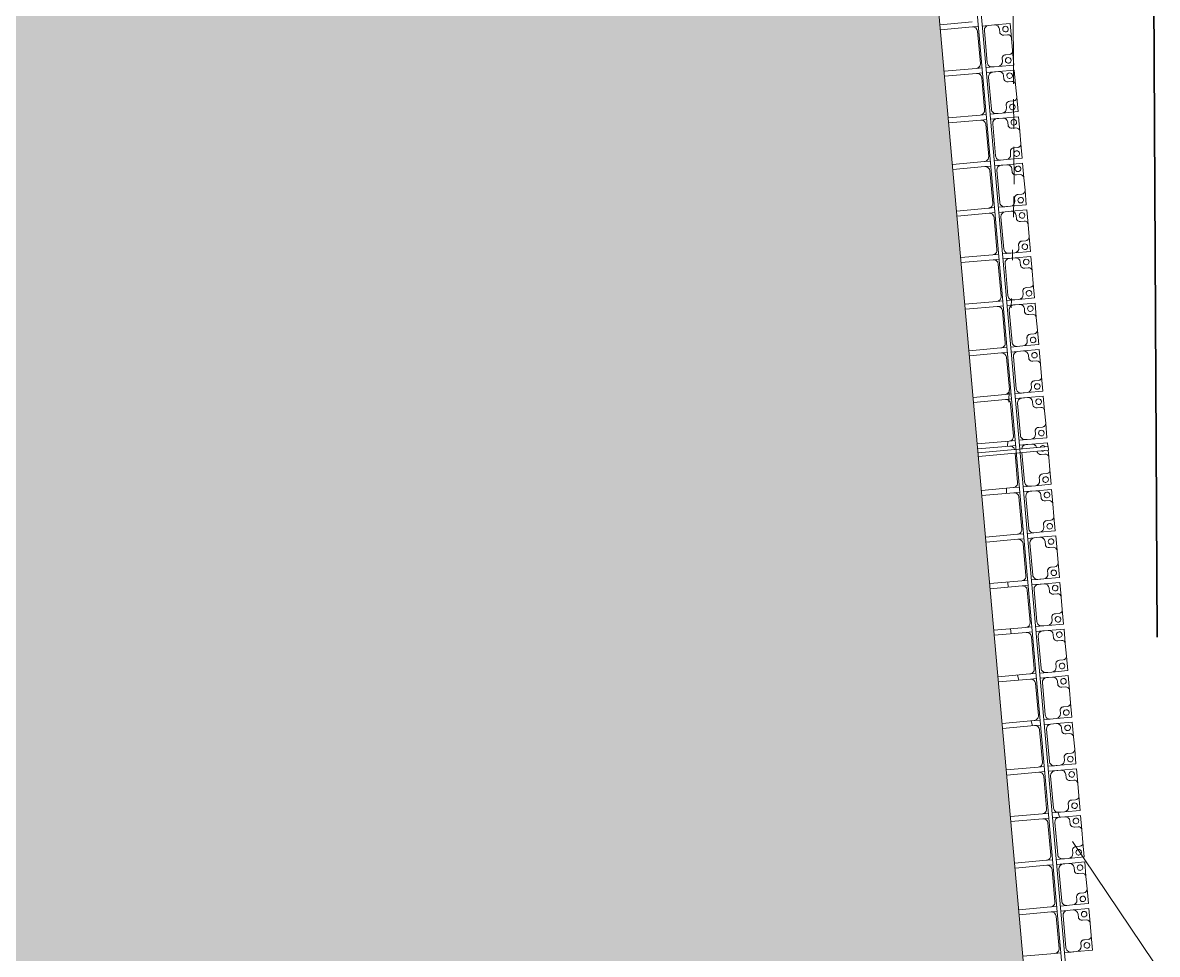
# Model space of a CAD drawing. Header units: millimetres. Extents: x -861324 to 439029, y -308065 to 694685.
# Drawn here: x -29565 to -17433, y 142086 to 152047 of the extents above; entities that cross this region are included whole.
import ezdxf

# ---------------------------------------------------------------- set-up
doc = ezdxf.new("R2010")
doc.units = ezdxf.units.MM
for name, color, linetype, lineweight in [('A-DETL-GENF', 92, 'Continuous', 9), ('A-DETL-THIN', 151, 'Continuous', 9), ('A-GENM', 13, 'Continuous', 9), ('C-TOPO-MAJR', 7, 'Continuous', 35), ('C-TOPO-MINR', 7, 'Continuous', 9), ('S-BEAM', 12, 'Continuous', 9)]:
    doc.layers.add(name, color=color, linetype=linetype, lineweight=lineweight)

# ---------------------------------------------------------------- blocks, each defined once
blk = doc.blocks.new('Dầm C52 - Dầm C52-21055-BỐ TRÍ BÈ PIN HỒ BẢN MÒNG')
at = {"layer": 'S-BEAM', "color": 7}
for p, q in [((-63556, 20), (63556, 20)), ((63556, -20), (-63556, -20))]:
    blk.add_line(p, q, dxfattribs=at)
blk = doc.blocks.new('Dầm C52 - Hộp 40x60-15957-BỐ TRÍ BÈ PIN HỒ BẢN MÒNG')
at = {"layer": 'S-BEAM', "color": 7}
for p, q in [((36408, 20), (37160, 20)), ((37160, 20), (37160, -20)), ((37160, -20), (36408, -20))]:
    blk.add_line(p, q, dxfattribs=at)
blk = doc.blocks.new('Dai phaodi lai - DẢI PHAO ĐI LẠI-21666-BỐ TRÍ BÈ PIN HỒ BẢN MÒNG')
at = {"layer": 'A-GENM', "color": 9}
for p, q in [((17777, 748), (17933, 748)), ((17777, 579), (17777, 748)), ((17777, 748), (17777, 579)), ((17933, 748), (17777, 748)), ((18067, 748), (18223, 748)), ((18223, 748), (18067, 748)), ((18223, 748), (18223, 579)), ((18223, 579), (18223, 748)), ((18277, 748), (18433, 748)), ((18277, 579), (18277, 748)), ((18277, 748), (18277, 579)), ((18433, 748), (18277, 748)), ((18567, 748), (18723, 748)), ((18723, 748), (18567, 748)), ((18723, 748), (18723, 579)), ((18723, 579), (18723, 748)), ((18777, 748), (18933, 748)), ((18777, 579), (18777, 748)), ((18777, 748), (18777, 579)), ((18933, 748), (18777, 748)), ((19067, 748), (19223, 748)), ((19223, 748), (19067, 748)), ((19223, 748), (19223, 579)), ((19223, 579), (19223, 748)), ((19277, 748), (19433, 748)), ((19277, 579), (19277, 748)), ((19277, 748), (19277, 579)), ((19433, 748), (19277, 748)), ((19567, 748), (19723, 748)), ((19723, 748), (19567, 748)), ((19723, 748), (19723, 579)), ((19723, 579), (19723, 748)), ((19777, 748), (19933, 748)), ((19777, 579), (19777, 748)), ((19777, 748), (19777, 579)), ((19933, 748), (19777, 748)), ((20067, 748), (20223, 748)), ((20223, 748), (20067, 748)), ((20223, 748), (20223, 579)), ((20223, 579), (20223, 748)), ((20277, 748), (20433, 748)), ((20277, 579), (20277, 748)), ((20277, 748), (20277, 579)), ((20433, 748), (20277, 748)), ((20567, 748), (20723, 748)), ((20723, 748), (20567, 748)), ((20723, 748), (20723, 579)), ((20723, 579), (20723, 748)), ((20777, 748), (20933, 748)), ((20777, 579), (20777, 748)), ((20777, 748), (20777, 579)), ((20933, 748), (20777, 748)), ((21067, 748), (21223, 748)), ((21223, 748), (21067, 748)), ((21223, 748), (21223, 579)), ((21223, 579), (21223, 748)), ((21277, 748), (21433, 748)), ((21277, 579), (21277, 748)), ((21277, 748), (21277, 579)), ((21433, 748), (21277, 748)), ((21567, 748), (21723, 748)), ((21723, 748), (21567, 748)), ((21723, 748), (21723, 579)), ((21723, 579), (21723, 748)), ((21777, 748), (21933, 748)), ((21777, 579), (21777, 748)), ((21777, 748), (21777, 579)), ((21933, 748), (21777, 748)), ((22067, 748), (22223, 748)), ((22223, 748), (22067, 748)), ((22223, 748), (22223, 579)), ((22223, 579), (22223, 748)), ((22277, 748), (22318, 748)), ((22277, 579), (22277, 748)), ((22277, 748), (22277, 579)), ((22318, 748), (22277, 748)), ((22358, 748), (22433, 748)), ((22433, 748), (22358, 748)), ((22567, 748), (22723, 748)), ((22723, 748), (22567, 748)), ((22723, 748), (22723, 579)), ((22723, 579), (22723, 748)), ((22777, 748), (22933, 748)), ((22777, 579), (22777, 748)), ((22777, 748), (22777, 579)), ((22933, 748), (22777, 748)), ((23067, 748), (23223, 748)), ((23223, 748), (23067, 748)), ((23223, 748), (23223, 579)), ((23223, 579), (23223, 748)), ((23277, 748), (23433, 748)), ((23277, 579), (23277, 748)), ((23277, 748), (23277, 579)), ((23433, 748), (23277, 748)), ((23567, 748), (23723, 748)), ((23723, 748), (23567, 748)), ((23723, 748), (23723, 579)), ((23723, 579), (23723, 748)), ((23777, 748), (23928, 748)), ((23777, 579), (23777, 748)), ((23777, 748), (23777, 579)), ((23928, 748), (23777, 748)), ((24067, 748), (24223, 748)), ((24223, 748), (24067, 748)), ((24223, 748), (24223, 579)), ((24223, 579), (24223, 748)), ((24277, 748), (24433, 748)), ((24277, 579), (24277, 748)), ((24277, 748), (24277, 579)), ((24433, 748), (24277, 748)), ((24567, 748), (24723, 748)), ((24723, 748), (24567, 748)), ((24723, 748), (24723, 579)), ((24723, 579), (24723, 748)), ((24777, 748), (24933, 748)), ((24777, 579), (24777, 748)), ((24777, 748), (24777, 579)), ((24933, 748), (24777, 748)), ((25067, 748), (25223, 748)), ((25223, 748), (25067, 748)), ((25223, 748), (25223, 579)), ((25223, 579), (25223, 748)), ((25277, 748), (25433, 748)), ((25277, 579), (25277, 748)), ((25277, 748), (25277, 579)), ((25433, 748), (25277, 748)), ((25567, 748), (25723, 748)), ((25723, 748), (25567, 748)), ((25723, 748), (25723, 579)), ((25723, 579), (25723, 748)), ((25777, 748), (25933, 748)), ((25777, 579), (25777, 748)), ((25777, 748), (25777, 579)), ((25933, 748), (25777, 748)), ((26067, 748), (26223, 748)), ((26223, 748), (26067, 748)), ((26223, 748), (26223, 579)), ((26223, 579), (26223, 748)), ((26277, 748), (26433, 748)), ((26277, 579), (26277, 748)), ((26277, 748), (26277, 579)), ((26433, 748), (26277, 748)), ((26567, 748), (26723, 748)), ((26723, 748), (26567, 748)), ((26723, 748), (26723, 579)), ((26723, 579), (26723, 748)), ((26777, 748), (26933, 748)), ((26777, 579), (26777, 748)), ((26777, 748), (26777, 579)), ((26933, 748), (26777, 748)), ((27067, 748), (27223, 748)), ((27223, 748), (27067, 748)), ((27223, 748), (27223, 579)), ((27223, 579), (27223, 748)), ((27277, 748), (27433, 748)), ((27277, 579), (27277, 748)), ((27277, 748), (27277, 579)), ((27433, 748), (27277, 748)), ((27567, 748), (27723, 748)), ((27723, 748), (27567, 748)), ((27723, 748), (27723, 579)), ((27723, 579), (27723, 748)), ((17827, 629), (17864, 629)), ((17864, 629), (17827, 629)), ((17827, 629), (17864, 629)), ((17895, 671), (17895, 710)), ((17895, 710), (17895, 671)), ((17895, 671), (17895, 710)), ((18136, 629), (18173, 629)), ((18173, 629), (18136, 629)), ((18136, 629), (18173, 629)), ((18327, 629), (18364, 629)), ((18364, 629), (18327, 629)), ((18327, 629), (18364, 629)), ((18395, 671), (18395, 710)), ((18395, 710), (18395, 671)), ((18395, 671), (18395, 710)), ((18636, 629), (18673, 629)), ((18673, 629), (18636, 629)), ((18636, 629), (18673, 629)), ((18827, 629), (18864, 629)), ((18864, 629), (18827, 629)), ((18827, 629), (18864, 629)), ((18895, 671), (18895, 710)), ((18895, 710), (18895, 671)), ((18895, 671), (18895, 710)), ((19136, 629), (19173, 629)), ((19173, 629), (19136, 629)), ((19136, 629), (19173, 629)), ((19327, 629), (19364, 629)), ((19364, 629), (19327, 629)), ((19327, 629), (19364, 629)), ((19395, 671), (19395, 710)), ((19395, 710), (19395, 671)), ((19395, 671), (19395, 710)), ((19636, 629), (19673, 629)), ((19673, 629), (19636, 629)), ((19636, 629), (19673, 629)), ((19827, 629), (19864, 629)), ((19864, 629), (19827, 629)), ((19827, 629), (19864, 629)), ((19895, 671), (19895, 710)), ((19895, 710), (19895, 671)), ((19895, 671), (19895, 710)), ((20136, 629), (20173, 629)), ((20173, 629), (20136, 629)), ((20136, 629), (20173, 629)), ((20327, 629), (20364, 629)), ((20364, 629), (20327, 629)), ((20327, 629), (20364, 629)), ((20395, 671), (20395, 710)), ((20395, 710), (20395, 671)), ((20395, 671), (20395, 710)), ((20636, 629), (20673, 629)), ((20673, 629), (20636, 629)), ((20636, 629), (20673, 629)), ((20827, 629), (20864, 629)), ((20864, 629), (20827, 629)), ((20827, 629), (20864, 629)), ((20895, 671), (20895, 710)), ((20895, 710), (20895, 671)), ((20895, 671), (20895, 710)), ((21136, 629), (21173, 629)), ((21173, 629), (21136, 629)), ((21136, 629), (21173, 629)), ((21327, 629), (21364, 629)), ((21364, 629), (21327, 629)), ((21327, 629), (21364, 629)), ((21395, 671), (21395, 710)), ((21395, 710), (21395, 671)), ((21395, 671), (21395, 710)), ((21636, 629), (21673, 629)), ((21673, 629), (21636, 629)), ((21636, 629), (21673, 629)), ((21827, 629), (21864, 629)), ((21864, 629), (21827, 629)), ((21827, 629), (21864, 629)), ((21895, 671), (21895, 710)), ((21895, 710), (21895, 671)), ((21895, 671), (21895, 710)), ((22136, 629), (22173, 629)), ((22173, 629), (22136, 629)), ((22136, 629), (22173, 629)), ((22395, 671), (22395, 710)), ((22395, 710), (22395, 671)), ((22395, 671), (22395, 710)), ((22636, 629), (22673, 629)), ((22673, 629), (22636, 629)), ((22636, 629), (22673, 629)), ((22827, 629), (22864, 629)), ((22864, 629), (22827, 629)), ((22827, 629), (22864, 629)), ((22895, 671), (22895, 710)), ((22895, 710), (22895, 671)), ((22895, 671), (22895, 710)), ((23136, 629), (23173, 629)), ((23173, 629), (23136, 629)), ((23136, 629), (23173, 629)), ((23327, 629), (23364, 629)), ((23364, 629), (23327, 629)), ((23327, 629), (23364, 629)), ((23395, 671), (23395, 710)), ((23395, 710), (23395, 671)), ((23395, 671), (23395, 710)), ((23636, 629), (23673, 629)), ((23673, 629), (23636, 629)), ((23636, 629), (23673, 629)), ((23827, 629), (23864, 629)), ((23864, 629), (23827, 629)), ((23827, 629), (23864, 629)), ((23895, 671), (23895, 710)), ((23895, 710), (23895, 671)), ((23895, 671), (23895, 710)), ((24136, 629), (24173, 629)), ((24173, 629), (24136, 629)), ((24136, 629), (24173, 629)), ((24327, 629), (24364, 629)), ((24364, 629), (24327, 629)), ((24327, 629), (24364, 629)), ((24395, 671), (24395, 710)), ((24395, 710), (24395, 671)), ((24395, 671), (24395, 710)), ((24636, 629), (24673, 629)), ((24673, 629), (24636, 629)), ((24636, 629), (24673, 629)), ((24827, 629), (24864, 629)), ((24864, 629), (24827, 629)), ((24827, 629), (24864, 629)), ((24895, 671), (24895, 710)), ((24895, 710), (24895, 671)), ((24895, 671), (24895, 710)), ((25136, 629), (25173, 629)), ((25173, 629), (25136, 629)), ((25136, 629), (25173, 629)), ((25327, 629), (25364, 629)), ((25364, 629), (25327, 629)), ((25327, 629), (25364, 629)), ((25395, 671), (25395, 710)), ((25395, 710), (25395, 671)), ((25395, 671), (25395, 710)), ((25636, 629), (25673, 629)), ((25673, 629), (25636, 629)), ((25636, 629), (25673, 629)), ((25827, 629), (25864, 629)), ((25864, 629), (25827, 629)), ((25827, 629), (25864, 629)), ((25895, 671), (25895, 710)), ((25895, 710), (25895, 671)), ((25895, 671), (25895, 710)), ((26136, 629), (26173, 629)), ((26173, 629), (26136, 629)), ((26136, 629), (26173, 629)), ((26327, 629), (26364, 629)), ((26364, 629), (26327, 629)), ((26327, 629), (26364, 629)), ((26395, 671), (26395, 710)), ((26395, 710), (26395, 671)), ((26395, 671), (26395, 710)), ((26636, 629), (26673, 629)), ((26673, 629), (26636, 629)), ((26636, 629), (26673, 629)), ((26827, 629), (26864, 629)), ((26864, 629), (26827, 629)), ((26827, 629), (26864, 629)), ((26895, 671), (26895, 710)), ((26895, 710), (26895, 671)), ((26895, 671), (26895, 710)), ((27136, 629), (27173, 629)), ((27173, 629), (27136, 629)), ((27136, 629), (27173, 629)), ((27327, 629), (27364, 629)), ((27364, 629), (27327, 629)), ((27327, 629), (27364, 629)), ((27395, 671), (27395, 710)), ((27395, 710), (27395, 671)), ((27395, 671), (27395, 710)), ((27636, 629), (27673, 629)), ((27673, 629), (27636, 629)), ((27636, 629), (27673, 629)), ((17777, 448), (17777, 579)), ((18223, 579), (18223, 448)), ((18277, 448), (18277, 579)), ((18723, 579), (18723, 448)), ((18777, 448), (18777, 579)), ((19223, 579), (19223, 448)), ((19277, 448), (19277, 579)), ((19723, 579), (19723, 448)), ((19777, 448), (19777, 579)), ((20223, 579), (20223, 448)), ((20277, 448), (20277, 579)), ((20723, 579), (20723, 448)), ((20777, 448), (20777, 579)), ((21223, 579), (21223, 448)), ((21277, 448), (21277, 579)), ((21723, 579), (21723, 448)), ((21777, 448), (21777, 579)), ((22223, 579), (22223, 448)), ((22277, 448), (22277, 579)), ((22723, 579), (22723, 448)), ((22777, 448), (22777, 579)), ((23223, 579), (23223, 448)), ((23277, 448), (23277, 579)), ((23723, 579), (23723, 448)), ((23777, 448), (23777, 579)), ((24223, 579), (24223, 448)), ((24277, 448), (24277, 579)), ((24723, 579), (24723, 448)), ((24777, 448), (24777, 579)), ((25223, 579), (25223, 448)), ((25277, 448), (25277, 579)), ((25723, 579), (25723, 448)), ((25777, 448), (25777, 579)), ((26223, 579), (26223, 448)), ((26277, 448), (26277, 579)), ((26723, 579), (26723, 448)), ((26777, 448), (26777, 579)), ((27223, 579), (27223, 448)), ((27277, 448), (27277, 579)), ((27723, 579), (27723, 448)), ((17777, 343), (17777, 408)), ((18223, 408), (18223, 343)), ((18277, 343), (18277, 408)), ((18723, 408), (18723, 343)), ((18777, 343), (18777, 408)), ((19223, 408), (19223, 343)), ((19277, 343), (19277, 408)), ((19723, 408), (19723, 343)), ((19777, 343), (19777, 408)), ((20223, 408), (20223, 343)), ((20277, 343), (20277, 408)), ((20723, 408), (20723, 343)), ((20777, 343), (20777, 408)), ((21223, 408), (21223, 343)), ((21277, 343), (21277, 408)), ((21723, 408), (21723, 343)), ((21777, 343), (21777, 408)), ((22223, 408), (22223, 343)), ((22277, 343), (22277, 408)), ((22723, 408), (22723, 343)), ((22777, 343), (22777, 408)), ((23223, 408), (23223, 343)), ((23277, 343), (23277, 408)), ((23723, 408), (23723, 343)), ((23777, 343), (23777, 408)), ((24223, 408), (24223, 343)), ((24277, 343), (24277, 408)), ((24723, 408), (24723, 343)), ((24777, 343), (24777, 408)), ((25223, 408), (25223, 343)), ((25277, 343), (25277, 408)), ((25723, 408), (25723, 343)), ((25777, 343), (25777, 408)), ((26223, 408), (26223, 343)), ((26277, 343), (26277, 408)), ((26723, 408), (26723, 343)), ((26777, 343), (26777, 408)), ((27223, 408), (27223, 343)), ((27277, 343), (27277, 408)), ((27723, 408), (27723, 343))]:
    blk.add_line(p, q, dxfattribs=at)
at = {"layer": 'A-GENM', "color": 7}
for p, q in [((18067, 748), (17933, 748)), ((18567, 748), (18433, 748)), ((19067, 748), (18933, 748)), ((19567, 748), (19433, 748)), ((20067, 748), (19933, 748)), ((20567, 748), (20433, 748)), ((21067, 748), (20933, 748)), ((21567, 748), (21433, 748)), ((22067, 748), (21933, 748)), ((22567, 748), (22433, 748)), ((23067, 748), (22933, 748)), ((23567, 748), (23433, 748)), ((24067, 748), (23933, 748)), ((24567, 748), (24433, 748)), ((25067, 748), (24933, 748)), ((25567, 748), (25433, 748)), ((26067, 748), (25933, 748)), ((26567, 748), (26433, 748)), ((27067, 748), (26933, 748)), ((27567, 748), (27433, 748)), ((17864, 629), (17827, 629)), ((17895, 710), (17895, 671)), ((18105, 671), (18105, 710)), ((18173, 629), (18136, 629)), ((18364, 629), (18327, 629)), ((18395, 710), (18395, 671)), ((18605, 671), (18605, 710)), ((18673, 629), (18636, 629)), ((18864, 629), (18827, 629)), ((18895, 710), (18895, 671)), ((19105, 671), (19105, 710)), ((19173, 629), (19136, 629)), ((19364, 629), (19327, 629)), ((19395, 710), (19395, 671)), ((19605, 671), (19605, 710)), ((19673, 629), (19636, 629)), ((19864, 629), (19827, 629)), ((19895, 710), (19895, 671)), ((20105, 671), (20105, 710)), ((20173, 629), (20136, 629)), ((20364, 629), (20327, 629)), ((20395, 710), (20395, 671)), ((20605, 671), (20605, 710)), ((20673, 629), (20636, 629)), ((20864, 629), (20827, 629)), ((20895, 710), (20895, 671)), ((21105, 671), (21105, 710)), ((21173, 629), (21136, 629)), ((21364, 629), (21327, 629)), ((21395, 710), (21395, 671)), ((21605, 671), (21605, 710)), ((21673, 629), (21636, 629)), ((21864, 629), (21827, 629)), ((21895, 710), (21895, 671)), ((22105, 671), (22105, 710)), ((22173, 629), (22136, 629)), ((22395, 710), (22395, 671)), ((22605, 671), (22605, 710)), ((22673, 629), (22636, 629)), ((22864, 629), (22827, 629)), ((22895, 710), (22895, 671)), ((23105, 671), (23105, 710)), ((23173, 629), (23136, 629)), ((23364, 629), (23327, 629)), ((23395, 710), (23395, 671)), ((23605, 671), (23605, 710)), ((23673, 629), (23636, 629)), ((23864, 629), (23827, 629)), ((23895, 710), (23895, 671)), ((24105, 671), (24105, 710)), ((24173, 629), (24136, 629)), ((24364, 629), (24327, 629)), ((24395, 710), (24395, 671)), ((24605, 671), (24605, 710)), ((24673, 629), (24636, 629)), ((24864, 629), (24827, 629)), ((24895, 710), (24895, 671)), ((25105, 671), (25105, 710)), ((25173, 629), (25136, 629)), ((25364, 629), (25327, 629)), ((25395, 710), (25395, 671)), ((25605, 671), (25605, 710)), ((25673, 629), (25636, 629)), ((25864, 629), (25827, 629)), ((25895, 710), (25895, 671)), ((26105, 671), (26105, 710)), ((26173, 629), (26136, 629)), ((26364, 629), (26327, 629)), ((26395, 710), (26395, 671)), ((26605, 671), (26605, 710)), ((26673, 629), (26636, 629)), ((26864, 629), (26827, 629)), ((26895, 710), (26895, 671)), ((27105, 671), (27105, 710)), ((27173, 629), (27136, 629)), ((27364, 629), (27327, 629)), ((27395, 710), (27395, 671)), ((27605, 671), (27605, 710)), ((27673, 629), (27636, 629)), ((17777, 579), (17777, 517)), ((17777, 448), (17777, 517)), ((18223, 517), (18223, 579)), ((18223, 517), (18223, 448)), ((18277, 579), (18277, 517)), ((18277, 448), (18277, 517)), ((18723, 517), (18723, 579)), ((18723, 517), (18723, 448)), ((18777, 579), (18777, 517)), ((18777, 448), (18777, 517)), ((19223, 517), (19223, 579)), ((19223, 517), (19223, 448)), ((19277, 579), (19277, 517)), ((19277, 448), (19277, 517)), ((19723, 517), (19723, 579)), ((19723, 517), (19723, 448)), ((19777, 579), (19777, 517)), ((19777, 448), (19777, 517)), ((20223, 517), (20223, 579)), ((20223, 517), (20223, 448)), ((20277, 579), (20277, 517)), ((20277, 448), (20277, 517)), ((20723, 517), (20723, 579)), ((20723, 517), (20723, 448)), ((20777, 579), (20777, 517)), ((20777, 448), (20777, 517)), ((21223, 517), (21223, 579)), ((21223, 517), (21223, 448)), ((21277, 579), (21277, 517)), ((21277, 448), (21277, 517)), ((21723, 517), (21723, 579)), ((21723, 517), (21723, 448)), ((21777, 579), (21777, 517)), ((21777, 448), (21777, 517)), ((22223, 517), (22223, 579)), ((22223, 517), (22223, 448)), ((22277, 579), (22277, 517)), ((22277, 448), (22277, 517)), ((22723, 517), (22723, 579)), ((22723, 517), (22723, 448)), ((22777, 579), (22777, 517)), ((22777, 448), (22777, 517)), ((23223, 517), (23223, 579)), ((23223, 517), (23223, 448)), ((23277, 579), (23277, 517)), ((23277, 448), (23277, 517)), ((23723, 517), (23723, 579)), ((23723, 517), (23723, 448)), ((23777, 579), (23777, 517)), ((23777, 448), (23777, 517)), ((24223, 517), (24223, 579)), ((24223, 517), (24223, 448)), ((24277, 579), (24277, 517)), ((24277, 448), (24277, 517)), ((24723, 517), (24723, 579)), ((24723, 517), (24723, 448)), ((24777, 579), (24777, 517)), ((24777, 448), (24777, 517)), ((25223, 517), (25223, 579)), ((25223, 517), (25223, 448)), ((25277, 579), (25277, 517)), ((25277, 448), (25277, 517)), ((25723, 517), (25723, 579)), ((25723, 517), (25723, 448)), ((25777, 579), (25777, 517)), ((25777, 448), (25777, 517)), ((26223, 517), (26223, 579)), ((26223, 517), (26223, 448)), ((26277, 579), (26277, 517)), ((26277, 448), (26277, 517)), ((26723, 517), (26723, 579)), ((26723, 517), (26723, 448)), ((26777, 579), (26777, 517)), ((26777, 448), (26777, 517)), ((27223, 517), (27223, 579)), ((27223, 517), (27223, 448)), ((27277, 579), (27277, 517)), ((27277, 448), (27277, 517)), ((27723, 517), (27723, 579)), ((27723, 517), (27723, 448)), ((17777, 343), (17777, 408)), ((17827, 467), (18173, 467)), ((18173, 393), (17827, 393)), ((18223, 408), (18223, 343)), ((18277, 343), (18277, 408)), ((18327, 467), (18673, 467)), ((18673, 393), (18327, 393)), ((18723, 408), (18723, 343)), ((18777, 343), (18777, 408)), ((18827, 467), (19173, 467)), ((19173, 393), (18827, 393)), ((19223, 408), (19223, 343)), ((19277, 343), (19277, 408)), ((19327, 467), (19673, 467)), ((19673, 393), (19327, 393)), ((19723, 408), (19723, 343)), ((19777, 343), (19777, 408)), ((19827, 467), (20173, 467)), ((20173, 393), (19827, 393)), ((20223, 408), (20223, 343)), ((20277, 343), (20277, 408)), ((20327, 467), (20673, 467)), ((20673, 393), (20327, 393)), ((20723, 408), (20723, 343)), ((20777, 343), (20777, 408)), ((20827, 467), (21173, 467)), ((21173, 393), (20827, 393)), ((21223, 408), (21223, 343)), ((21277, 343), (21277, 408)), ((21327, 467), (21673, 467)), ((21673, 393), (21327, 393)), ((21723, 408), (21723, 343)), ((21777, 343), (21777, 408)), ((21827, 467), (22173, 467)), ((22173, 393), (21827, 393)), ((22223, 408), (22223, 343)), ((22277, 343), (22277, 408)), ((22358, 467), (22673, 467)), ((22673, 393), (22358, 393)), ((22723, 408), (22723, 343)), ((22777, 343), (22777, 408)), ((22827, 467), (23173, 467)), ((23173, 393), (22827, 393)), ((23223, 408), (23223, 343)), ((23277, 343), (23277, 408)), ((23327, 467), (23673, 467)), ((23673, 393), (23327, 393)), ((23723, 408), (23723, 343)), ((23777, 343), (23777, 408)), ((23827, 467), (24173, 467)), ((24173, 393), (23827, 393)), ((24223, 408), (24223, 343)), ((24277, 343), (24277, 408)), ((24327, 467), (24673, 467)), ((24673, 393), (24327, 393)), ((24723, 408), (24723, 343)), ((24777, 343), (24777, 408)), ((24827, 467), (25173, 467)), ((25173, 393), (24827, 393)), ((25223, 408), (25223, 343)), ((25277, 343), (25277, 408)), ((25327, 467), (25673, 467)), ((25673, 393), (25327, 393)), ((25723, 408), (25723, 343)), ((25777, 343), (25777, 408)), ((25827, 467), (26173, 467)), ((26173, 393), (25827, 393)), ((26223, 408), (26223, 343)), ((26277, 343), (26277, 408)), ((26327, 467), (26673, 467)), ((26673, 393), (26327, 393)), ((26723, 408), (26723, 343)), ((26777, 343), (26777, 408)), ((26827, 467), (27173, 467)), ((27173, 393), (26827, 393)), ((27223, 408), (27223, 343)), ((27277, 343), (27277, 408)), ((27327, 467), (27673, 467)), ((27673, 393), (27327, 393)), ((27723, 408), (27723, 343)), ((17723, 0), (17723, 343)), ((17777, 343), (17777, 0)), ((18223, 0), (18223, 343)), ((18277, 343), (18277, 0)), ((18723, 0), (18723, 343)), ((18777, 343), (18777, 0)), ((19223, 0), (19223, 343)), ((19277, 343), (19277, 0)), ((19723, 0), (19723, 343)), ((19777, 343), (19777, 0)), ((20223, 0), (20223, 343)), ((20277, 343), (20277, 0)), ((20723, 0), (20723, 343)), ((20777, 343), (20777, 0)), ((21223, 0), (21223, 343)), ((21277, 343), (21277, 0)), ((21723, 0), (21723, 343)), ((21777, 343), (21777, 0)), ((22223, 0), (22223, 343)), ((22277, 343), (22277, 0)), ((22723, 0), (22723, 343)), ((22777, 343), (22777, 0)), ((23223, 0), (23223, 343)), ((23277, 343), (23277, 0)), ((23723, 0), (23723, 343)), ((23777, 343), (23777, 0)), ((24223, 0), (24223, 343)), ((24277, 343), (24277, 0)), ((24723, 0), (24723, 343)), ((24777, 343), (24777, 0)), ((25223, 0), (25223, 343)), ((25277, 343), (25277, 0)), ((25723, 0), (25723, 343)), ((25777, 343), (25777, 0)), ((26223, 0), (26223, 343)), ((26277, 343), (26277, 0)), ((26723, 0), (26723, 343)), ((26777, 343), (26777, 0)), ((27223, 0), (27223, 343)), ((27277, 343), (27277, 0)), ((27723, 0), (27723, 343))]:
    blk.add_line(p, q, dxfattribs=at)
for centre, radius, start, end in [((17933, 710), 38, 90, 180), ((18067, 710), 38, 360, 90), ((18433, 710), 38, 90, 180), ((18567, 710), 38, 360, 90), ((18933, 710), 38, 90, 180), ((19067, 710), 38, 360, 90), ((19433, 710), 38, 90, 180), ((19567, 710), 38, 360, 90), ((19933, 710), 38, 90, 180), ((20067, 710), 38, 360, 90), ((20433, 710), 38, 90, 180), ((20567, 710), 38, 360, 90), ((20933, 710), 38, 90, 180), ((21067, 710), 38, 360, 90), ((21433, 710), 38, 90, 180), ((21567, 710), 38, 360, 90), ((21933, 710), 38, 90, 180), ((22067, 710), 38, 360, 90), ((22433, 710), 38, 90, 180), ((22567, 710), 38, 360, 90), ((22933, 710), 38, 90, 180), ((23067, 710), 38, 360, 90), ((23433, 710), 38, 90, 180), ((23567, 710), 38, 360, 90), ((23933, 710), 38, 90, 180), ((24067, 710), 38, 360, 90), ((24433, 710), 38, 90, 180), ((24567, 710), 38, 360, 90), ((24933, 710), 38, 90, 180), ((25067, 710), 38, 360, 90), ((25433, 710), 38, 90, 180), ((25567, 710), 38, 360, 90), ((25933, 710), 38, 90, 180), ((26067, 710), 38, 360, 90), ((26433, 710), 38, 90, 180), ((26567, 710), 38, 360, 90), ((26933, 710), 38, 90, 180), ((27067, 710), 38, 360, 90), ((27433, 710), 38, 90, 180), ((27567, 710), 38, 360, 90), ((17827, 579), 50, 90, 180), ((17855, 668), 40, 283.1885, 3.5081), ((18145, 668), 40, 176.4919, 256.8115), ((18173, 579), 50, 0, 90), ((18327, 579), 50, 90, 180), ((18355, 668), 40, 283.1885, 3.5081), ((18645, 668), 40, 176.4919, 256.8115), ((18673, 579), 50, 0, 90), ((18827, 579), 50, 90, 180), ((18855, 668), 40, 283.1885, 3.5081), ((19145, 668), 40, 176.4919, 256.8115), ((19173, 579), 50, 0, 90), ((19327, 579), 50, 90, 180), ((19355, 668), 40, 283.1885, 3.5081), ((19645, 668), 40, 176.4919, 256.8115), ((19673, 579), 50, 0, 90), ((19827, 579), 50, 90, 180), ((19855, 668), 40, 283.1885, 3.5081), ((20145, 668), 40, 176.4919, 256.8115), ((20173, 579), 50, 0, 90), ((20327, 579), 50, 90, 180), ((20355, 668), 40, 283.1885, 3.5081), ((20645, 668), 40, 176.4919, 256.8115), ((20673, 579), 50, 0, 90), ((20827, 579), 50, 90, 180), ((20855, 668), 40, 283.1885, 3.5081), ((21145, 668), 40, 176.4919, 256.8115), ((21173, 579), 50, 0, 90), ((21327, 579), 50, 90, 180), ((21355, 668), 40, 283.1885, 3.5081), ((21645, 668), 40, 176.4919, 256.8115), ((21673, 579), 50, 0, 90), ((21827, 579), 50, 90, 180), ((21855, 668), 40, 283.1885, 3.5081), ((22145, 668), 40, 176.4919, 256.8115), ((22173, 579), 50, 0, 90), ((22327, 579), 50, 105, 180), ((22355, 668), 40, 283.1885, 3.5081), ((22645, 668), 40, 176.4919, 256.8115), ((22673, 579), 50, 0, 90), ((22827, 579), 50, 90, 180), ((22855, 668), 40, 283.1885, 3.5081), ((23145, 668), 40, 176.4919, 256.8115), ((23173, 579), 50, 0, 90), ((23327, 579), 50, 90, 180), ((23355, 668), 40, 283.1885, 3.5081), ((23645, 668), 40, 176.4919, 256.8115), ((23673, 579), 50, 0, 90), ((23827, 579), 50, 90, 180), ((23855, 668), 40, 283.1885, 3.5081), ((24145, 668), 40, 176.4919, 256.8115), ((24173, 579), 50, 0, 90), ((24327, 579), 50, 90, 180), ((24355, 668), 40, 283.1885, 3.5081), ((24645, 668), 40, 176.4919, 256.8115), ((24673, 579), 50, 0, 90), ((24827, 579), 50, 90, 180), ((24855, 668), 40, 283.1885, 3.5081), ((25145, 668), 40, 176.4919, 256.8115), ((25173, 579), 50, 0, 90), ((25327, 579), 50, 90, 180), ((25355, 668), 40, 283.1885, 3.5081), ((25645, 668), 40, 176.4919, 256.8115), ((25673, 579), 50, 0, 90), ((25827, 579), 50, 90, 180), ((25855, 668), 40, 283.1885, 3.5081), ((26145, 668), 40, 176.4919, 256.8115), ((26173, 579), 50, 0, 90), ((26327, 579), 50, 90, 180), ((26355, 668), 40, 283.1885, 3.5081), ((26645, 668), 40, 176.4919, 256.8115), ((26673, 579), 50, 0, 90), ((26827, 579), 50, 90, 180), ((26855, 668), 40, 283.1885, 3.5081), ((27145, 668), 40, 176.4919, 256.8115), ((27173, 579), 50, 0, 90), ((27327, 579), 50, 90, 180), ((27355, 668), 40, 283.1885, 3.5081), ((27645, 668), 40, 176.4919, 256.8115), ((27673, 579), 50, 0, 90), ((17827, 517), 50, 180, 270), ((18173, 517), 50, 270, 0), ((18327, 517), 50, 180, 270), ((18673, 517), 50, 270, 0), ((18827, 517), 50, 180, 270), ((19173, 517), 50, 270, 0), ((19327, 517), 50, 180, 270), ((19673, 517), 50, 270, 0), ((19827, 517), 50, 180, 270), ((20173, 517), 50, 270, 0), ((20327, 517), 50, 180, 270), ((20673, 517), 50, 270, 0), ((20827, 517), 50, 180, 270), ((21173, 517), 50, 270, 0), ((21327, 517), 50, 180, 270), ((21673, 517), 50, 270, 0), ((21827, 517), 50, 180, 270), ((22173, 517), 50, 270, 0), ((22327, 517), 50, 180, 255), ((22673, 517), 50, 270, 0), ((22827, 517), 50, 180, 270), ((23173, 517), 50, 270, 0), ((23327, 517), 50, 180, 270), ((23673, 517), 50, 270, 0), ((23827, 517), 50, 180, 270), ((24173, 517), 50, 270, 0), ((24327, 517), 50, 180, 270), ((24673, 517), 50, 270, 0), ((24827, 517), 50, 180, 270), ((25173, 517), 50, 270, 0), ((25327, 517), 50, 180, 270), ((25673, 517), 50, 270, 0), ((25827, 517), 50, 180, 270), ((26173, 517), 50, 270, 0), ((26327, 517), 50, 180, 270), ((26673, 517), 50, 270, 0), ((26827, 517), 50, 180, 270), ((27173, 517), 50, 270, 0), ((27327, 517), 50, 180, 270), ((27673, 517), 50, 270, 0), ((17827, 343), 50, 90, 180), ((18173, 343), 50, 360, 90), ((18327, 343), 50, 90, 180), ((18673, 343), 50, 360, 90), ((18827, 343), 50, 90, 180), ((19173, 343), 50, 360, 90), ((19327, 343), 50, 90, 180), ((19673, 343), 50, 360, 90), ((19827, 343), 50, 90, 180), ((20173, 343), 50, 360, 90), ((20327, 343), 50, 90, 180), ((20673, 343), 50, 360, 90), ((20827, 343), 50, 90, 180), ((21173, 343), 50, 360, 90), ((21327, 343), 50, 90, 180), ((21673, 343), 50, 360, 90), ((21827, 343), 50, 90, 180), ((22173, 343), 50, 360, 90), ((22327, 343), 50, 105, 180), ((22673, 343), 50, 360, 90), ((22827, 343), 50, 90, 180), ((23173, 343), 50, 360, 90), ((23327, 343), 50, 90, 180), ((23673, 343), 50, 360, 90), ((23827, 343), 50, 90, 180), ((24173, 343), 50, 360, 90), ((24327, 343), 50, 90, 180), ((24673, 343), 50, 360, 90), ((24827, 343), 50, 90, 180), ((25173, 343), 50, 360, 90), ((25327, 343), 50, 90, 180), ((25673, 343), 50, 360, 90), ((25827, 343), 50, 90, 180), ((26173, 343), 50, 360, 90), ((26327, 343), 50, 90, 180), ((26673, 343), 50, 360, 90), ((26827, 343), 50, 90, 180), ((27173, 343), 50, 360, 90), ((27327, 343), 50, 90, 180), ((27673, 343), 50, 360, 90)]:
    blk.add_arc(centre, radius, start, end, dxfattribs=at)
at = {"layer": 'A-GENM', "color": 9}
for centre, radius, start, end in [((17933, 710), 38, 135, 180), ((17933, 710), 38, 135, 180), ((17933, 710), 38, 135, 180), ((18067, 710), 38, 15, 45), ((18067, 710), 38, 15, 45), ((18067, 710), 38, 15, 45), ((18433, 710), 38, 135, 180), ((18433, 710), 38, 135, 180), ((18433, 710), 38, 135, 180), ((18567, 710), 38, 15, 45), ((18567, 710), 38, 15, 45), ((18567, 710), 38, 15, 45), ((18933, 710), 38, 135, 180), ((18933, 710), 38, 135, 180), ((18933, 710), 38, 135, 180), ((19067, 710), 38, 15, 45), ((19067, 710), 38, 15, 45), ((19067, 710), 38, 15, 45), ((19433, 710), 38, 135, 180), ((19433, 710), 38, 135, 180), ((19433, 710), 38, 135, 180), ((19567, 710), 38, 15, 45), ((19567, 710), 38, 15, 45), ((19567, 710), 38, 15, 45), ((19933, 710), 38, 135, 180), ((19933, 710), 38, 135, 180), ((19933, 710), 38, 135, 180), ((20067, 710), 38, 15, 45), ((20067, 710), 38, 15, 45), ((20067, 710), 38, 15, 45), ((20433, 710), 38, 135, 180), ((20433, 710), 38, 135, 180), ((20433, 710), 38, 135, 180), ((20567, 710), 38, 15, 45), ((20567, 710), 38, 15, 45), ((20567, 710), 38, 15, 45), ((20933, 710), 38, 135, 180), ((20933, 710), 38, 135, 180), ((20933, 710), 38, 135, 180), ((21067, 710), 38, 15, 45), ((21067, 710), 38, 15, 45), ((21067, 710), 38, 15, 45), ((21433, 710), 38, 135, 180), ((21433, 710), 38, 135, 180), ((21433, 710), 38, 135, 180), ((21567, 710), 38, 15, 45), ((21567, 710), 38, 15, 45), ((21567, 710), 38, 15, 45), ((21933, 710), 38, 135, 180), ((21933, 710), 38, 135, 180), ((21933, 710), 38, 135, 180), ((22067, 710), 38, 15, 45), ((22067, 710), 38, 15, 45), ((22067, 710), 38, 15, 45), ((22433, 710), 38, 135, 180), ((22433, 710), 38, 135, 180), ((22433, 710), 38, 135, 180), ((22567, 710), 38, 15, 45), ((22567, 710), 38, 15, 45), ((22567, 710), 38, 15, 45), ((22933, 710), 38, 135, 180), ((22933, 710), 38, 135, 180), ((22933, 710), 38, 135, 180), ((23067, 710), 38, 15, 45), ((23067, 710), 38, 15, 45), ((23067, 710), 38, 15, 45), ((23433, 710), 38, 135, 180), ((23433, 710), 38, 135, 180), ((23433, 710), 38, 135, 180), ((23567, 710), 38, 15, 45), ((23567, 710), 38, 15, 45), ((23567, 710), 38, 15, 45), ((23933, 710), 38, 135, 180), ((23933, 710), 38, 135, 180), ((23933, 710), 38, 135, 180), ((24067, 710), 38, 15, 45), ((24067, 710), 38, 15, 45), ((24067, 710), 38, 15, 45), ((24433, 710), 38, 135, 180), ((24433, 710), 38, 135, 180), ((24433, 710), 38, 135, 180), ((24567, 710), 38, 15, 45), ((24567, 710), 38, 15, 45), ((24567, 710), 38, 15, 45), ((24933, 710), 38, 135, 180), ((24933, 710), 38, 135, 180), ((24933, 710), 38, 135, 180), ((25067, 710), 38, 15, 45), ((25067, 710), 38, 15, 45), ((25067, 710), 38, 15, 45), ((25433, 710), 38, 135, 180), ((25433, 710), 38, 135, 180), ((25433, 710), 38, 135, 180), ((25567, 710), 38, 15, 45), ((25567, 710), 38, 15, 45), ((25567, 710), 38, 15, 45), ((25933, 710), 38, 135, 180), ((25933, 710), 38, 135, 180), ((25933, 710), 38, 135, 180), ((26067, 710), 38, 15, 45), ((26067, 710), 38, 15, 45), ((26067, 710), 38, 15, 45), ((26433, 710), 38, 135, 180), ((26433, 710), 38, 135, 180), ((26433, 710), 38, 135, 180), ((26567, 710), 38, 15, 45), ((26567, 710), 38, 15, 45), ((26567, 710), 38, 15, 45), ((26933, 710), 38, 135, 180), ((26933, 710), 38, 135, 180), ((26933, 710), 38, 135, 180), ((27067, 710), 38, 15, 45), ((27067, 710), 38, 15, 45), ((27067, 710), 38, 15, 45), ((27433, 710), 38, 135, 180), ((27433, 710), 38, 135, 180), ((27433, 710), 38, 135, 180), ((27567, 710), 38, 15, 45), ((27567, 710), 38, 15, 45), ((27567, 710), 38, 15, 45), ((17827, 579), 50, 90, 180), ((17827, 579), 50, 90, 180), ((17827, 579), 50, 90, 180), ((17832, 693), 30, 90, 270), ((17832, 693), 30, 90, 270), ((17832, 693), 30, 270, 90), ((17832, 693), 30, 270, 90), ((17855, 668), 40, 283.1885, 296.5751), ((17855, 668), 40, 283.1885, 296.5751), ((17855, 668), 40, 283.1885, 296.5751), ((17855, 668), 40, 323.3483, 3.5081), ((17855, 668), 40, 323.3483, 3.5081), ((17855, 668), 40, 323.3483, 3.5081), ((18145, 668), 40, 176.4919, 230.0383), ((18145, 668), 40, 176.4919, 230.0383), ((18145, 668), 40, 176.4919, 230.0383), ((18145, 668), 40, 243.4249, 256.8115), ((18145, 668), 40, 243.4249, 256.8115), ((18145, 668), 40, 243.4249, 256.8115), ((18168, 693), 30, 90, 270), ((18168, 693), 30, 90, 270), ((18168, 693), 30, 270, 90), ((18168, 693), 30, 270, 90), ((18173, 579), 50, 0, 90), ((18173, 579), 50, 0, 90), ((18173, 579), 50, 0, 90), ((18327, 579), 50, 90, 180), ((18327, 579), 50, 90, 180), ((18327, 579), 50, 90, 180), ((18332, 693), 30, 90, 270), ((18332, 693), 30, 90, 270), ((18332, 693), 30, 270, 90), ((18332, 693), 30, 270, 90), ((18355, 668), 40, 283.1885, 296.5751), ((18355, 668), 40, 283.1885, 296.5751), ((18355, 668), 40, 283.1885, 296.5751), ((18355, 668), 40, 323.3483, 3.5081), ((18355, 668), 40, 323.3483, 3.5081), ((18355, 668), 40, 323.3483, 3.5081), ((18645, 668), 40, 176.4919, 230.0383), ((18645, 668), 40, 176.4919, 230.0383), ((18645, 668), 40, 176.4919, 230.0383), ((18645, 668), 40, 243.4249, 256.8115), ((18645, 668), 40, 243.4249, 256.8115), ((18645, 668), 40, 243.4249, 256.8115), ((18668, 693), 30, 90, 270), ((18668, 693), 30, 90, 270), ((18668, 693), 30, 270, 90), ((18668, 693), 30, 270, 90), ((18673, 579), 50, 0, 90), ((18673, 579), 50, 0, 90), ((18673, 579), 50, 0, 90), ((18827, 579), 50, 90, 180), ((18827, 579), 50, 90, 180), ((18827, 579), 50, 90, 180), ((18832, 693), 30, 90, 270), ((18832, 693), 30, 90, 270), ((18832, 693), 30, 270, 90), ((18832, 693), 30, 270, 90), ((18855, 668), 40, 283.1885, 296.5751), ((18855, 668), 40, 283.1885, 296.5751), ((18855, 668), 40, 283.1885, 296.5751), ((18855, 668), 40, 323.3483, 3.5081), ((18855, 668), 40, 323.3483, 3.5081), ((18855, 668), 40, 323.3483, 3.5081), ((19145, 668), 40, 176.4919, 230.0383), ((19145, 668), 40, 176.4919, 230.0383), ((19145, 668), 40, 176.4919, 230.0383), ((19145, 668), 40, 243.4249, 256.8115), ((19145, 668), 40, 243.4249, 256.8115), ((19145, 668), 40, 243.4249, 256.8115), ((19168, 693), 30, 90, 270), ((19168, 693), 30, 90, 270), ((19168, 693), 30, 270, 90), ((19168, 693), 30, 270, 90), ((19173, 579), 50, 0, 90), ((19173, 579), 50, 0, 90), ((19173, 579), 50, 0, 90), ((19327, 579), 50, 90, 180), ((19327, 579), 50, 90, 180), ((19327, 579), 50, 90, 180), ((19332, 693), 30, 90, 270), ((19332, 693), 30, 90, 270), ((19332, 693), 30, 270, 90), ((19332, 693), 30, 270, 90), ((19355, 668), 40, 283.1885, 296.5751), ((19355, 668), 40, 283.1885, 296.5751), ((19355, 668), 40, 283.1885, 296.5751), ((19355, 668), 40, 323.3483, 3.5081), ((19355, 668), 40, 323.3483, 3.5081), ((19355, 668), 40, 323.3483, 3.5081), ((19645, 668), 40, 176.4919, 230.0383), ((19645, 668), 40, 176.4919, 230.0383), ((19645, 668), 40, 176.4919, 230.0383), ((19645, 668), 40, 243.4249, 256.8115), ((19645, 668), 40, 243.4249, 256.8115), ((19645, 668), 40, 243.4249, 256.8115), ((19668, 693), 30, 90, 270), ((19668, 693), 30, 90, 270), ((19668, 693), 30, 270, 90), ((19668, 693), 30, 270, 90), ((19673, 579), 50, 0, 90), ((19673, 579), 50, 0, 90), ((19673, 579), 50, 0, 90), ((19827, 579), 50, 90, 180), ((19827, 579), 50, 90, 180), ((19827, 579), 50, 90, 180), ((19832, 693), 30, 90, 270), ((19832, 693), 30, 90, 270), ((19832, 693), 30, 270, 90), ((19832, 693), 30, 270, 90), ((19855, 668), 40, 283.1885, 296.5751), ((19855, 668), 40, 283.1885, 296.5751), ((19855, 668), 40, 283.1885, 296.5751), ((19855, 668), 40, 323.3483, 3.5081), ((19855, 668), 40, 323.3483, 3.5081), ((19855, 668), 40, 323.3483, 3.5081), ((20145, 668), 40, 176.4919, 230.0383), ((20145, 668), 40, 176.4919, 230.0383), ((20145, 668), 40, 176.4919, 230.0383), ((20145, 668), 40, 243.4249, 256.8115), ((20145, 668), 40, 243.4249, 256.8115), ((20145, 668), 40, 243.4249, 256.8115), ((20168, 693), 30, 90, 270), ((20168, 693), 30, 90, 270), ((20168, 693), 30, 270, 90), ((20168, 693), 30, 270, 90), ((20173, 579), 50, 0, 90), ((20173, 579), 50, 0, 90), ((20173, 579), 50, 0, 90), ((20327, 579), 50, 90, 180), ((20327, 579), 50, 90, 180), ((20327, 579), 50, 90, 180), ((20332, 693), 30, 90, 270), ((20332, 693), 30, 90, 270), ((20332, 693), 30, 270, 90), ((20332, 693), 30, 270, 90), ((20355, 668), 40, 283.1885, 296.5751), ((20355, 668), 40, 283.1885, 296.5751), ((20355, 668), 40, 283.1885, 296.5751), ((20355, 668), 40, 323.3483, 3.5081), ((20355, 668), 40, 323.3483, 3.5081), ((20355, 668), 40, 323.3483, 3.5081), ((20645, 668), 40, 176.4919, 230.0383), ((20645, 668), 40, 176.4919, 230.0383), ((20645, 668), 40, 176.4919, 230.0383), ((20645, 668), 40, 243.4249, 256.8115), ((20645, 668), 40, 243.4249, 256.8115), ((20645, 668), 40, 243.4249, 256.8115), ((20668, 693), 30, 90, 270), ((20668, 693), 30, 90, 270), ((20668, 693), 30, 270, 90), ((20668, 693), 30, 270, 90), ((20673, 579), 50, 0, 90), ((20673, 579), 50, 0, 90), ((20673, 579), 50, 0, 90), ((20827, 579), 50, 90, 180), ((20827, 579), 50, 90, 180), ((20827, 579), 50, 90, 180), ((20832, 693), 30, 90, 270), ((20832, 693), 30, 90, 270), ((20832, 693), 30, 270, 90), ((20832, 693), 30, 270, 90), ((20855, 668), 40, 283.1885, 296.5751), ((20855, 668), 40, 283.1885, 296.5751), ((20855, 668), 40, 283.1885, 296.5751), ((20855, 668), 40, 323.3483, 3.5081), ((20855, 668), 40, 323.3483, 3.5081), ((20855, 668), 40, 323.3483, 3.5081), ((21145, 668), 40, 176.4919, 230.0383), ((21145, 668), 40, 176.4919, 230.0383), ((21145, 668), 40, 176.4919, 230.0383), ((21145, 668), 40, 243.4249, 256.8115), ((21145, 668), 40, 243.4249, 256.8115), ((21145, 668), 40, 243.4249, 256.8115), ((21168, 693), 30, 90, 270), ((21168, 693), 30, 90, 270), ((21168, 693), 30, 270, 90), ((21168, 693), 30, 270, 90), ((21173, 579), 50, 0, 90), ((21173, 579), 50, 0, 90), ((21173, 579), 50, 0, 90), ((21327, 579), 50, 90, 180), ((21327, 579), 50, 90, 180), ((21327, 579), 50, 90, 180), ((21332, 693), 30, 90, 270), ((21332, 693), 30, 90, 270), ((21332, 693), 30, 270, 90), ((21332, 693), 30, 270, 90), ((21355, 668), 40, 283.1885, 296.5751), ((21355, 668), 40, 283.1885, 296.5751), ((21355, 668), 40, 283.1885, 296.5751), ((21355, 668), 40, 323.3483, 3.5081), ((21355, 668), 40, 323.3483, 3.5081), ((21355, 668), 40, 323.3483, 3.5081), ((21645, 668), 40, 176.4919, 230.0383), ((21645, 668), 40, 176.4919, 230.0383), ((21645, 668), 40, 176.4919, 230.0383), ((21645, 668), 40, 243.4249, 256.8115), ((21645, 668), 40, 243.4249, 256.8115), ((21645, 668), 40, 243.4249, 256.8115), ((21668, 693), 30, 90, 270), ((21668, 693), 30, 90, 270), ((21668, 693), 30, 270, 90), ((21668, 693), 30, 270, 90), ((21673, 579), 50, 0, 90), ((21673, 579), 50, 0, 90), ((21673, 579), 50, 0, 90), ((21827, 579), 50, 90, 180), ((21827, 579), 50, 90, 180), ((21827, 579), 50, 90, 180), ((21832, 693), 30, 90, 270), ((21832, 693), 30, 90, 270), ((21832, 693), 30, 270, 90), ((21832, 693), 30, 270, 90), ((21855, 668), 40, 283.1885, 296.5751), ((21855, 668), 40, 283.1885, 296.5751), ((21855, 668), 40, 283.1885, 296.5751), ((21855, 668), 40, 323.3483, 3.5081), ((21855, 668), 40, 323.3483, 3.5081), ((21855, 668), 40, 323.3483, 3.5081), ((22145, 668), 40, 176.4919, 230.0383), ((22145, 668), 40, 176.4919, 230.0383), ((22145, 668), 40, 176.4919, 230.0383), ((22145, 668), 40, 243.4249, 256.8115), ((22145, 668), 40, 243.4249, 256.8115), ((22145, 668), 40, 243.4249, 256.8115), ((22168, 693), 30, 90, 270), ((22168, 693), 30, 90, 270), ((22168, 693), 30, 270, 90), ((22168, 693), 30, 270, 90), ((22173, 579), 50, 0, 90), ((22173, 579), 50, 0, 90), ((22173, 579), 50, 0, 90), ((22327, 579), 50, 105, 180), ((22327, 579), 50, 105, 180), ((22327, 579), 50, 105, 180), ((22332, 693), 30, 120, 240), ((22332, 693), 30, 120, 240), ((22332, 693), 30, 330, 30), ((22332, 693), 30, 330, 30), ((22355, 668), 40, 283.1885, 296.5751), ((22355, 668), 40, 283.1885, 296.5751), ((22355, 668), 40, 283.1885, 296.5751), ((22355, 668), 40, 323.3483, 3.5081), ((22355, 668), 40, 323.3483, 3.5081), ((22355, 668), 40, 323.3483, 3.5081), ((22645, 668), 40, 176.4919, 230.0383), ((22645, 668), 40, 176.4919, 230.0383), ((22645, 668), 40, 176.4919, 230.0383), ((22645, 668), 40, 243.4249, 256.8115), ((22645, 668), 40, 243.4249, 256.8115), ((22645, 668), 40, 243.4249, 256.8115), ((22668, 693), 30, 90, 270), ((22668, 693), 30, 90, 270), ((22668, 693), 30, 270, 90), ((22668, 693), 30, 270, 90), ((22673, 579), 50, 0, 90), ((22673, 579), 50, 0, 90), ((22673, 579), 50, 0, 90), ((22827, 579), 50, 90, 180), ((22827, 579), 50, 90, 180), ((22827, 579), 50, 90, 180), ((22832, 693), 30, 90, 270), ((22832, 693), 30, 90, 270), ((22832, 693), 30, 270, 90), ((22832, 693), 30, 270, 90), ((22855, 668), 40, 283.1885, 296.5751), ((22855, 668), 40, 283.1885, 296.5751), ((22855, 668), 40, 283.1885, 296.5751), ((22855, 668), 40, 323.3483, 3.5081), ((22855, 668), 40, 323.3483, 3.5081), ((22855, 668), 40, 323.3483, 3.5081), ((23145, 668), 40, 176.4919, 230.0383), ((23145, 668), 40, 176.4919, 230.0383), ((23145, 668), 40, 176.4919, 230.0383), ((23145, 668), 40, 243.4249, 256.8115), ((23145, 668), 40, 243.4249, 256.8115), ((23145, 668), 40, 243.4249, 256.8115), ((23168, 693), 30, 90, 270), ((23168, 693), 30, 90, 270), ((23168, 693), 30, 270, 90), ((23168, 693), 30, 270, 90), ((23173, 579), 50, 0, 90), ((23173, 579), 50, 0, 90), ((23173, 579), 50, 0, 90), ((23327, 579), 50, 90, 180), ((23327, 579), 50, 90, 180), ((23327, 579), 50, 90, 180), ((23332, 693), 30, 90, 270), ((23332, 693), 30, 90, 270), ((23332, 693), 30, 270, 90), ((23332, 693), 30, 270, 90), ((23355, 668), 40, 283.1885, 296.5751), ((23355, 668), 40, 283.1885, 296.5751), ((23355, 668), 40, 283.1885, 296.5751), ((23355, 668), 40, 323.3483, 3.5081), ((23355, 668), 40, 323.3483, 3.5081), ((23355, 668), 40, 323.3483, 3.5081), ((23645, 668), 40, 176.4919, 230.0383), ((23645, 668), 40, 176.4919, 230.0383), ((23645, 668), 40, 176.4919, 230.0383), ((23645, 668), 40, 243.4249, 256.8115), ((23645, 668), 40, 243.4249, 256.8115), ((23645, 668), 40, 243.4249, 256.8115), ((23668, 693), 30, 90, 270), ((23668, 693), 30, 90, 270), ((23668, 693), 30, 270, 90), ((23668, 693), 30, 270, 90), ((23673, 579), 50, 0, 90), ((23673, 579), 50, 0, 90), ((23673, 579), 50, 0, 90), ((23827, 579), 50, 90, 180), ((23827, 579), 50, 90, 180), ((23827, 579), 50, 90, 180), ((23832, 693), 30, 90, 270), ((23832, 693), 30, 90, 270), ((23832, 693), 30, 270, 90), ((23832, 693), 30, 270, 90), ((23855, 668), 40, 283.1885, 296.5751), ((23855, 668), 40, 283.1885, 296.5751), ((23855, 668), 40, 283.1885, 296.5751), ((23855, 668), 40, 323.3483, 3.5081), ((23855, 668), 40, 323.3483, 3.5081), ((23855, 668), 40, 323.3483, 3.5081), ((24145, 668), 40, 176.4919, 230.0383), ((24145, 668), 40, 176.4919, 230.0383), ((24145, 668), 40, 176.4919, 230.0383), ((24145, 668), 40, 243.4249, 256.8115), ((24145, 668), 40, 243.4249, 256.8115), ((24145, 668), 40, 243.4249, 256.8115), ((24168, 693), 30, 90, 270), ((24168, 693), 30, 90, 270), ((24168, 693), 30, 270, 90), ((24168, 693), 30, 270, 90), ((24173, 579), 50, 0, 90), ((24173, 579), 50, 0, 90), ((24173, 579), 50, 0, 90), ((24327, 579), 50, 90, 180), ((24327, 579), 50, 90, 180), ((24327, 579), 50, 90, 180), ((24332, 693), 30, 90, 270), ((24332, 693), 30, 90, 270), ((24332, 693), 30, 270, 90), ((24332, 693), 30, 270, 90), ((24355, 668), 40, 283.1885, 296.5751), ((24355, 668), 40, 283.1885, 296.5751), ((24355, 668), 40, 283.1885, 296.5751), ((24355, 668), 40, 323.3483, 3.5081), ((24355, 668), 40, 323.3483, 3.5081), ((24355, 668), 40, 323.3483, 3.5081), ((24645, 668), 40, 176.4919, 230.0383), ((24645, 668), 40, 176.4919, 230.0383), ((24645, 668), 40, 176.4919, 230.0383), ((24645, 668), 40, 243.4249, 256.8115), ((24645, 668), 40, 243.4249, 256.8115), ((24645, 668), 40, 243.4249, 256.8115), ((24668, 693), 30, 90, 270), ((24668, 693), 30, 90, 270), ((24668, 693), 30, 270, 90), ((24668, 693), 30, 270, 90), ((24673, 579), 50, 0, 90), ((24673, 579), 50, 0, 90), ((24673, 579), 50, 0, 90), ((24827, 579), 50, 90, 180), ((24827, 579), 50, 90, 180), ((24827, 579), 50, 90, 180), ((24832, 693), 30, 90, 270), ((24832, 693), 30, 90, 270), ((24832, 693), 30, 270, 90), ((24832, 693), 30, 270, 90), ((24855, 668), 40, 283.1885, 296.5751), ((24855, 668), 40, 283.1885, 296.5751), ((24855, 668), 40, 283.1885, 296.5751), ((24855, 668), 40, 323.3483, 3.5081), ((24855, 668), 40, 323.3483, 3.5081), ((24855, 668), 40, 323.3483, 3.5081), ((25145, 668), 40, 176.4919, 230.0383), ((25145, 668), 40, 176.4919, 230.0383), ((25145, 668), 40, 176.4919, 230.0383), ((25145, 668), 40, 243.4249, 256.8115), ((25145, 668), 40, 243.4249, 256.8115), ((25145, 668), 40, 243.4249, 256.8115), ((25168, 693), 30, 90, 270), ((25168, 693), 30, 90, 270), ((25168, 693), 30, 270, 90), ((25168, 693), 30, 270, 90), ((25173, 579), 50, 0, 90), ((25173, 579), 50, 0, 90), ((25173, 579), 50, 0, 90), ((25327, 579), 50, 90, 180), ((25327, 579), 50, 90, 180), ((25327, 579), 50, 90, 180), ((25332, 693), 30, 90, 270), ((25332, 693), 30, 90, 270), ((25332, 693), 30, 270, 90), ((25332, 693), 30, 270, 90), ((25355, 668), 40, 283.1885, 296.5751), ((25355, 668), 40, 283.1885, 296.5751), ((25355, 668), 40, 283.1885, 296.5751), ((25355, 668), 40, 323.3483, 3.5081), ((25355, 668), 40, 323.3483, 3.5081), ((25355, 668), 40, 323.3483, 3.5081), ((25645, 668), 40, 176.4919, 230.0383), ((25645, 668), 40, 176.4919, 230.0383), ((25645, 668), 40, 176.4919, 230.0383), ((25645, 668), 40, 243.4249, 256.8115), ((25645, 668), 40, 243.4249, 256.8115), ((25645, 668), 40, 243.4249, 256.8115), ((25668, 693), 30, 90, 270), ((25668, 693), 30, 90, 270), ((25668, 693), 30, 270, 90), ((25668, 693), 30, 270, 90), ((25673, 579), 50, 0, 90), ((25673, 579), 50, 0, 90), ((25673, 579), 50, 0, 90), ((25827, 579), 50, 90, 180), ((25827, 579), 50, 90, 180), ((25827, 579), 50, 90, 180), ((25832, 693), 30, 90, 270), ((25832, 693), 30, 90, 270), ((25832, 693), 30, 270, 90), ((25832, 693), 30, 270, 90), ((25855, 668), 40, 283.1885, 296.5751), ((25855, 668), 40, 283.1885, 296.5751), ((25855, 668), 40, 283.1885, 296.5751), ((25855, 668), 40, 323.3483, 3.5081), ((25855, 668), 40, 323.3483, 3.5081), ((25855, 668), 40, 323.3483, 3.5081), ((26145, 668), 40, 176.4919, 230.0383), ((26145, 668), 40, 176.4919, 230.0383), ((26145, 668), 40, 176.4919, 230.0383), ((26145, 668), 40, 243.4249, 256.8115), ((26145, 668), 40, 243.4249, 256.8115), ((26145, 668), 40, 243.4249, 256.8115), ((26168, 693), 30, 90, 270), ((26168, 693), 30, 90, 270), ((26168, 693), 30, 270, 90), ((26168, 693), 30, 270, 90), ((26173, 579), 50, 0, 90), ((26173, 579), 50, 0, 90), ((26173, 579), 50, 0, 90), ((26327, 579), 50, 90, 180), ((26327, 579), 50, 90, 180), ((26327, 579), 50, 90, 180), ((26332, 693), 30, 90, 270), ((26332, 693), 30, 90, 270), ((26332, 693), 30, 270, 90), ((26332, 693), 30, 270, 90), ((26355, 668), 40, 283.1885, 296.5751), ((26355, 668), 40, 283.1885, 296.5751), ((26355, 668), 40, 283.1885, 296.5751), ((26355, 668), 40, 323.3483, 3.5081), ((26355, 668), 40, 323.3483, 3.5081), ((26355, 668), 40, 323.3483, 3.5081), ((26645, 668), 40, 176.4919, 230.0383), ((26645, 668), 40, 176.4919, 230.0383), ((26645, 668), 40, 176.4919, 230.0383), ((26645, 668), 40, 243.4249, 256.8115), ((26645, 668), 40, 243.4249, 256.8115), ((26645, 668), 40, 243.4249, 256.8115), ((26668, 693), 30, 90, 270), ((26668, 693), 30, 90, 270), ((26668, 693), 30, 270, 90), ((26668, 693), 30, 270, 90), ((26673, 579), 50, 0, 90), ((26673, 579), 50, 0, 90), ((26673, 579), 50, 0, 90), ((26827, 579), 50, 90, 180), ((26827, 579), 50, 90, 180), ((26827, 579), 50, 90, 180), ((26832, 693), 30, 90, 270), ((26832, 693), 30, 90, 270), ((26832, 693), 30, 270, 90), ((26832, 693), 30, 270, 90), ((26855, 668), 40, 283.1885, 296.5751), ((26855, 668), 40, 283.1885, 296.5751), ((26855, 668), 40, 283.1885, 296.5751), ((26855, 668), 40, 323.3483, 3.5081), ((26855, 668), 40, 323.3483, 3.5081), ((26855, 668), 40, 323.3483, 3.5081), ((27145, 668), 40, 176.4919, 230.0383), ((27145, 668), 40, 176.4919, 230.0383), ((27145, 668), 40, 176.4919, 230.0383), ((27145, 668), 40, 243.4249, 256.8115), ((27145, 668), 40, 243.4249, 256.8115), ((27145, 668), 40, 243.4249, 256.8115), ((27168, 693), 30, 90, 270), ((27168, 693), 30, 90, 270), ((27168, 693), 30, 270, 90), ((27168, 693), 30, 270, 90), ((27173, 579), 50, 0, 90), ((27173, 579), 50, 0, 90), ((27173, 579), 50, 0, 90), ((27327, 579), 50, 90, 180), ((27327, 579), 50, 90, 180), ((27327, 579), 50, 90, 180), ((27332, 693), 30, 90, 270), ((27332, 693), 30, 90, 270), ((27332, 693), 30, 270, 90), ((27332, 693), 30, 270, 90), ((27355, 668), 40, 283.1885, 296.5751), ((27355, 668), 40, 283.1885, 296.5751), ((27355, 668), 40, 283.1885, 296.5751), ((27355, 668), 40, 323.3483, 3.5081), ((27355, 668), 40, 323.3483, 3.5081), ((27355, 668), 40, 323.3483, 3.5081), ((27645, 668), 40, 176.4919, 230.0383), ((27645, 668), 40, 176.4919, 230.0383), ((27645, 668), 40, 176.4919, 230.0383), ((27645, 668), 40, 243.4249, 256.8115), ((27645, 668), 40, 243.4249, 256.8115), ((27645, 668), 40, 243.4249, 256.8115), ((27668, 693), 30, 90, 270), ((27668, 693), 30, 90, 270), ((27668, 693), 30, 270, 90), ((27668, 693), 30, 270, 90), ((27673, 579), 50, 0, 90), ((27673, 579), 50, 0, 90), ((27673, 579), 50, 0, 90)]:
    blk.add_arc(centre, radius, start, end, dxfattribs=at)
blk = doc.blocks.new('HOBANMONG_BEPIN 4_rvt-1-BỐ TRÍ BÈ PIN HỒ BẢN MÒNG')
at = {"layer": 'A-GENM', "lineweight": 9, "rotation": 275.0793457303301}
blk.add_blockref('Dai phaodi lai - DẢI PHAO ĐI LẠI-21666-BỐ TRÍ BÈ PIN HỒ BẢN MÒNG', (-21325, 169679), dxfattribs=at)
at = {"layer": 'S-BEAM', "lineweight": 9}
for name, p, rotation in [('Dầm C52 - Dầm C52-21055-BỐ TRÍ BÈ PIN HỒ BẢN MÒNG', (-15335, 107119), 95.07934573032993), ('Dầm C52 - Hộp 40x60-15957-BỐ TRÍ BÈ PIN HỒ BẢN MÒNG', (-55612, 144205), 5.079345730330104)]:
    blk.add_blockref(name, p, dxfattribs=dict(at, rotation=rotation))

msp = doc.modelspace()

# ---------------------------------------------------------------- hatches: boundary and pattern name
at = {"layer": 'A-DETL-GENF'}
msp.add_hatch(color=8, dxfattribs=at).paths.add_polyline_path([(-77890, -10053), (-40370, -6718), (-44620, 41093), (-10168, 44155), (-21324, 169661), (-93296, 163263), (-77965, -9210)])

# ---------------------------------------------------------------- linework, layer by layer
at = {"layer": 'A-DETL-THIN'}
msp.add_line((-10168, 44155), (-21324, 169661), dxfattribs=at)
at = {"layer": 'C-TOPO-MAJR'}
msp.add_line((-17433, 145478), (-17481, 154724), dxfattribs=at)
at = {"layer": 'C-TOPO-MINR'}
for p, q in [((-18970, 151393), (-18988, 154876)), ((-18968, 150911), (-18969, 151231)), ((-18965, 150322), (-18967, 150719)), ((-18971, 149969), (-18966, 150188)), ((-18983, 149507), (-18980, 149618)), ((-18996, 149000), (-18993, 149097)), ((-19021, 147989), (-19018, 148122)), ((-19033, 147518), (-19031, 147572)), ((-19045, 147015), (-19044, 147069)), ((-19027, 146013), (-19030, 146066)), ((-18997, 145513), (-19001, 145567)), ((-18912, 145019), (-18928, 145071)), ((-18768, 144530), (-18783, 144582)), ((-18480, 143555), (-18497, 143611)), ((-16205, 140122), (-18340, 143291))]:
    msp.add_line(p, q, dxfattribs=at)

# ---------------------------------------------------------------- block references
at = {"lineweight": 5}
msp.add_blockref('HOBANMONG_BEPIN 4_rvt-1-BỐ TRÍ BÈ PIN HỒ BẢN MÒNG', (0, 0), dxfattribs=at)

doc.saveas('drawing.dxf')
